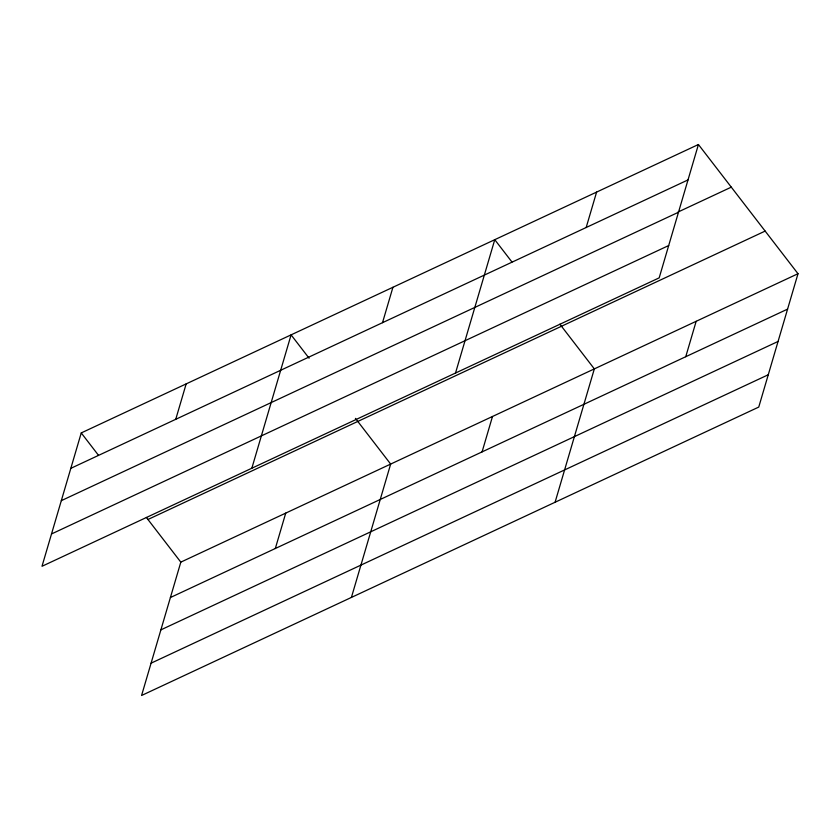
<?xml version="1.0" encoding="UTF-8"?>
<svg xmlns="http://www.w3.org/2000/svg" width="840" height="840" viewBox="0 0 840 840"><rect width="100%" height="100%" fill="white"/><g stroke="black" fill="none" stroke-linecap="round" stroke-linejoin="round"><path stroke-width="1.26" d="M698.428 144.512L81.249 432.925L42 566.286L659.179 277.862L698.428 144.512L798 273.714L758.751 407.075L141.572 695.489L180.821 562.139L798 273.714M175.749 419.296L186.165 383.891M251.843 468.216L291.092 334.866L309.089 358.218M275.32 548.51L285.737 513.104M382.505 322.686L392.931 287.28M351.414 597.429L390.663 464.069L355.435 418.373M455.511 373.044L494.76 239.684L511.969 262.017M482.076 451.889L492.492 416.483M586.173 227.504L596.6 192.097M555.082 502.257L594.332 368.897L559.902 324.209M685.745 356.717L696.161 321.31M70.833 468.332L688.013 179.917M678.006 212.047L731.294 187.152M61.32 500.651L678.5 212.237M51.513 533.957L668.692 245.543M147.956 519.498L765.146 231.084M170.394 597.534L787.584 309.12M160.881 629.864L778.071 341.45M151.084 663.17L768.264 374.756M81.249 432.925L98.459 455.259M146.381 517.451L180.821 562.139"/></g></svg>
